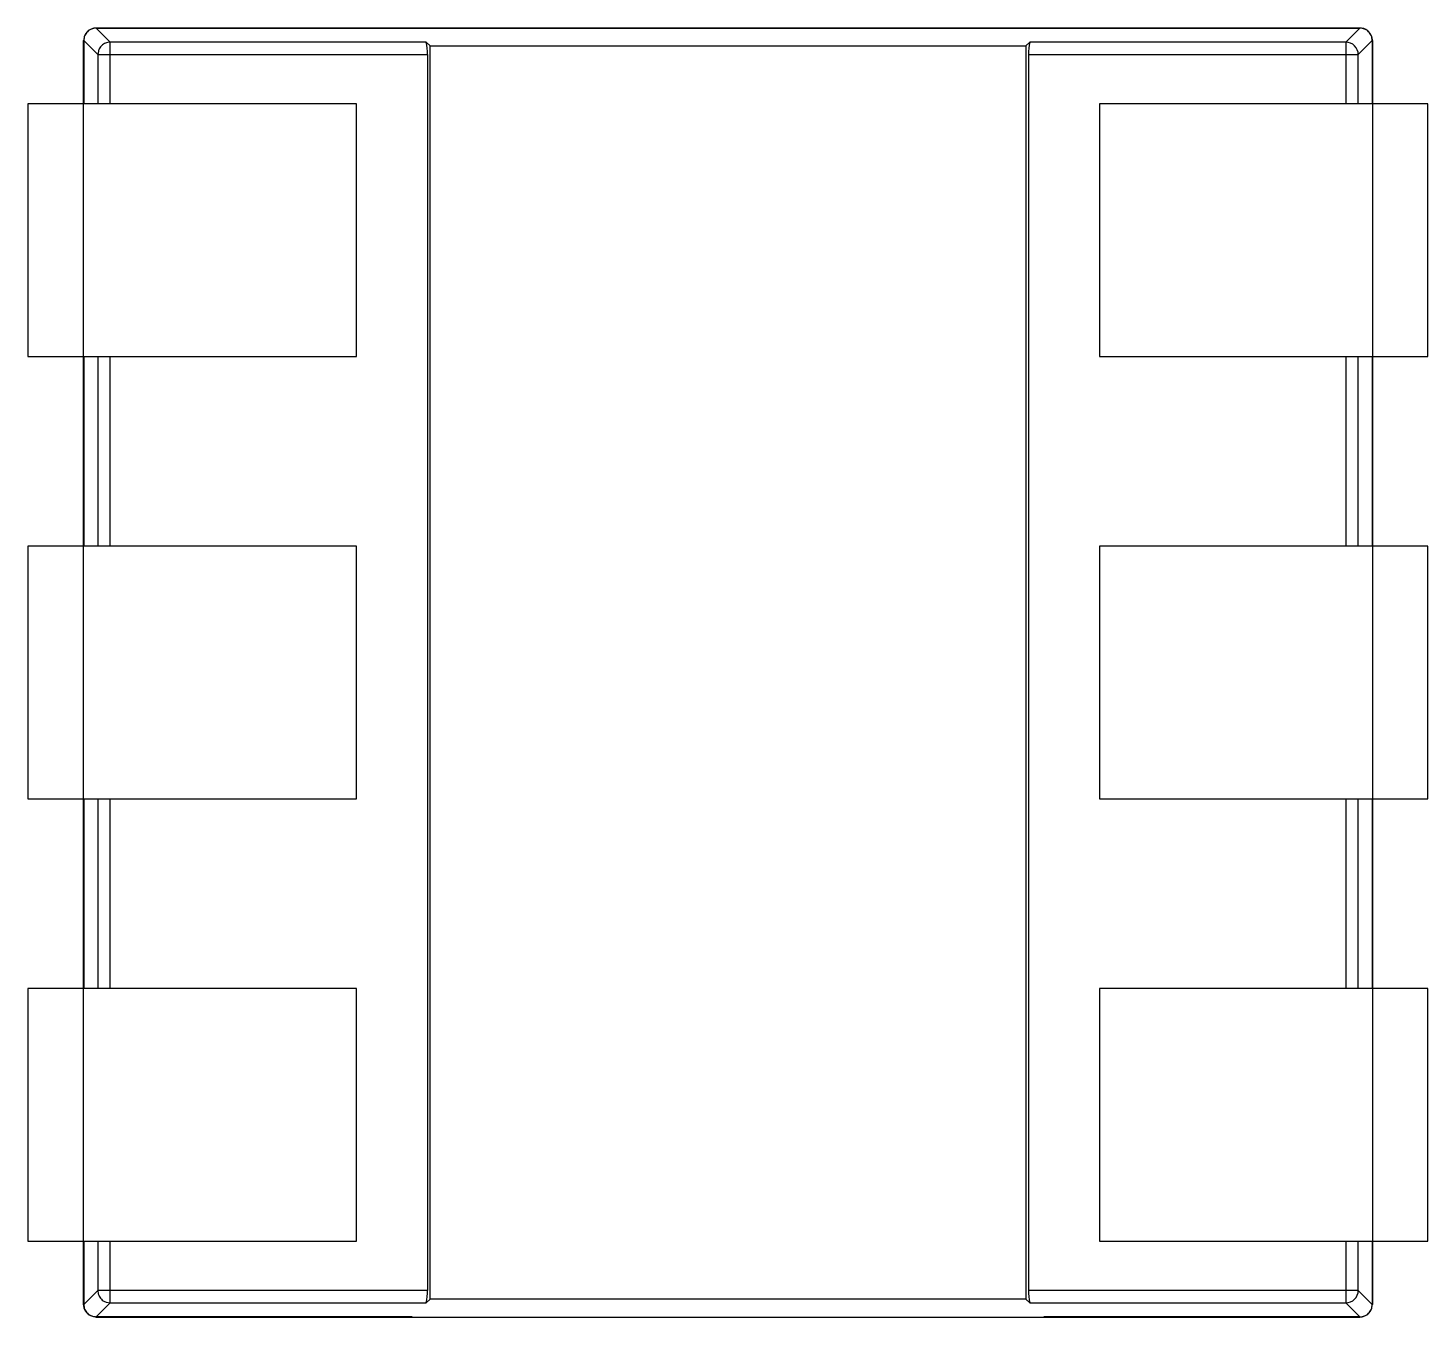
# Model space of a CAD drawing. Header units: millimetres. Extents: x -2.77 to 2.77, y -2.55 to 2.55.
import ezdxf

# ---------------------------------------------------------------- set-up
doc = ezdxf.new("R2010")
doc.units = ezdxf.units.MM

msp = doc.modelspace()

# ---------------------------------------------------------------- linework, layer by layer
at = {"color": 7, "linetype": 'Continuous', "lineweight": 25}
for p, q in [((-2.5001, 2.55), (-2.5001, 2.5498)), ((2.4999, 2.55), (-2.5001, 2.55)), ((-2.4446, 2.4943), (-2.5001, 2.5498)), ((-2.5001, 2.5498), (-1.2498, 2.5498)), ((-1.2498, 2.5498), (-1.2501, 2.55)), ((-1.2501, 2.55), (1.2499, 2.55)), ((1.2499, 2.55), (1.2496, 2.5498)), ((1.2496, 2.5498), (2.4999, 2.5498)), ((2.4999, 2.5498), (2.4445, 2.4943)), ((2.4999, 2.5498), (2.4999, 2.55)), ((-2.5501, -2.5), (-2.5501, 2.5)), ((-2.5501, 2.5), (-2.5498, 2.5)), ((-2.5498, 2.5), (-2.4944, 2.4446)), ((-2.5498, 2.5), (-2.5498, 2.25)), ((-1.1944, 2.4943), (-2.4446, 2.4943)), ((-2.4446, 2.25), (-2.4446, 2.4943)), ((-1.1791, 2.4791), (-1.1944, 2.4943)), ((1.179, 2.4791), (1.1942, 2.4943)), ((2.4445, 2.4943), (1.1942, 2.4943)), ((2.4445, 2.4943), (2.4445, 2.25)), ((2.4942, 2.4446), (2.5496, 2.5)), ((2.5499, 2.5), (2.5496, 2.5)), ((2.5496, 2.5), (2.5496, 2.25)), ((2.5499, 2.5), (2.5499, -2.5)), ((-2.4914, 2.4587), (-2.4944, 2.4446)), ((-2.4944, 2.4446), (-1.1897, 2.4446)), ((-2.4944, 2.4446), (-2.4944, 2.25)), ((-1.1897, 2.4446), (-1.1897, -2.4445)), ((-1.1791, -2.479), (-1.1791, 2.4791)), ((-1.1791, 2.4791), (1.179, 2.4791)), ((1.179, 2.4791), (1.179, -2.479)), ((1.1895, 2.4446), (1.1895, -2.4445)), ((1.1895, 2.4446), (2.4942, 2.4446)), ((2.4942, 2.25), (2.4942, 2.4446)), ((-1.4701, 2.25), (-2.7701, 2.25)), ((-2.7701, 2.25), (-2.7701, 1.25)), ((-1.4701, 1.25), (-1.4701, 2.25)), ((1.4699, 2.25), (1.4699, 1.25)), ((2.7699, 2.25), (1.4699, 2.25)), ((2.7699, 1.25), (2.7699, 2.25)), ((-2.7701, 1.25), (-1.4701, 1.25)), ((-2.5498, 1.25), (-2.5498, 0.5)), ((-2.4944, 1.25), (-2.4944, 0.5)), ((-2.4446, 0.5), (-2.4446, 1.25)), ((1.4699, 1.25), (2.7699, 1.25)), ((2.4445, 1.25), (2.4445, 0.5)), ((2.4942, 0.5), (2.4942, 1.25)), ((2.5496, 1.25), (2.5496, 0.5)), ((-1.4701, 0.5), (-2.7701, 0.5)), ((-2.7701, 0.5), (-2.7701, -0.5)), ((-1.4701, -0.5), (-1.4701, 0.5)), ((2.7699, 0.5), (1.4699, 0.5)), ((1.4699, 0.5), (1.4699, -0.5)), ((2.7699, -0.5), (2.7699, 0.5)), ((-2.7701, -0.5), (-1.4701, -0.5)), ((-2.5498, -0.5), (-2.5498, -1.25)), ((-2.4944, -0.5), (-2.4944, -1.25)), ((-2.4446, -1.25), (-2.4446, -0.5)), ((1.4699, -0.5), (2.7699, -0.5)), ((2.4445, -0.5), (2.4445, -1.25)), ((2.4942, -1.25), (2.4942, -0.5)), ((2.5496, -0.5), (2.5496, -1.25)), ((-1.4701, -1.25), (-2.7701, -1.25)), ((-2.7701, -1.25), (-2.7701, -2.25)), ((-1.4701, -2.25), (-1.4701, -1.25)), ((2.7699, -1.25), (1.4699, -1.25)), ((1.4699, -1.25), (1.4699, -2.25)), ((2.7699, -2.25), (2.7699, -1.25)), ((-2.7701, -2.25), (-1.4701, -2.25)), ((-2.5498, -2.25), (-2.5498, -2.5)), ((-2.4944, -2.25), (-2.4944, -2.4445)), ((-2.4446, -2.4942), (-2.4446, -2.25)), ((1.4699, -2.25), (2.7699, -2.25)), ((2.4445, -2.25), (2.4445, -2.4942)), ((2.4942, -2.4445), (2.4942, -2.25)), ((2.5496, -2.25), (2.5496, -2.5)), ((-2.4944, -2.4445), (-2.5498, -2.5)), ((-2.4588, -2.4913), (-2.4446, -2.4942)), ((-1.1897, -2.4445), (-2.4446, -2.4445)), ((-1.1944, -2.4942), (-1.1791, -2.479)), ((1.179, -2.479), (-1.1791, -2.479)), ((1.1942, -2.4942), (1.179, -2.479)), ((2.4942, -2.4445), (1.1895, -2.4445)), ((2.5496, -2.5), (2.4942, -2.4445)), ((-2.5501, -2.5), (-2.5498, -2.5)), ((-2.4446, -2.4942), (-2.5001, -2.5497)), ((-2.4446, -2.4942), (-1.1944, -2.4942)), ((1.1942, -2.4942), (2.4445, -2.4942)), ((2.4999, -2.5497), (2.4445, -2.4942)), ((2.5499, -2.5), (2.5496, -2.5)), ((-1.2498, -2.5497), (-2.5001, -2.5497)), ((-2.5001, -2.5497), (-2.5001, -2.55)), ((-2.5001, -2.55), (2.4999, -2.55)), ((-1.2498, -2.5497), (-1.2501, -2.55)), ((2.4999, -2.5497), (1.2496, -2.5497)), ((1.2496, -2.5497), (1.2499, -2.5499)), ((2.4999, -2.55), (2.4999, -2.5497))]:
    msp.add_line(p, q, dxfattribs=at)
for centre, radius, start, end in [((-1.3423, 2.4552), 0.153, 356.0117, 14.8006), ((1.3421, 2.4552), 0.153, 165.1994, 183.9883), ((2.4438, 2.4439), 0.0504, 0.7299, 89.2701), ((-1.3423, -2.4551), 0.153, 345.1994, 3.9883), ((1.3421, -2.4551), 0.153, 176.0117, 194.8006), ((2.4438, -2.4439), 0.0504, 270.7299, 359.2701)]:
    msp.add_arc(centre, radius, start, end, dxfattribs=at)
for points in [[(-2.5001, 2.5498), (-2.5066, 2.549), (-2.5195, 2.5473), (-2.5359, 2.5358), (-2.5474, 2.5195), (-2.549, 2.5065), (-2.5498, 2.5)], [(-2.5001, 2.55), (-2.5046, 2.5497), (-2.5137, 2.5491), (-2.5218, 2.545), (-2.5259, 2.5429)], [(2.5428, 2.5258), (2.5403, 2.5293), (2.5353, 2.5363), (2.5248, 2.544), (2.5128, 2.5491), (2.5042, 2.5497), (2.4999, 2.55)], [(2.5496, 2.5), (2.5488, 2.5065), (2.5472, 2.5195), (2.5357, 2.5358), (2.5193, 2.5473), (2.5064, 2.549), (2.4999, 2.5498)], [(-2.5259, 2.5429), (-2.5294, 2.5404), (-2.5364, 2.5354), (-2.544, 2.5249), (-2.5491, 2.5129), (-2.5498, 2.5043), (-2.5501, 2.5)], [(2.5499, 2.5), (2.5496, 2.5046), (2.549, 2.5136), (2.5448, 2.5217), (2.5428, 2.5258)], [(-2.4446, -2.4445), (-2.4508, -2.4445), (-2.463, -2.4445), (-2.4788, -2.4445), (-2.4905, -2.4445), (-2.4931, -2.4445), (-2.4944, -2.4445)], [(-2.5259, -2.5428), (-2.5294, -2.5403), (-2.5364, -2.5354), (-2.544, -2.5248), (-2.5491, -2.5128), (-2.5498, -2.5043), (-2.5501, -2.5)], [(-2.5498, -2.5), (-2.549, -2.5064), (-2.5474, -2.5194), (-2.5359, -2.5357), (-2.5195, -2.5473), (-2.5066, -2.5489), (-2.5001, -2.5497)], [(-2.5001, -2.55), (-2.5046, -2.5496), (-2.5137, -2.549), (-2.5218, -2.5449), (-2.5259, -2.5428)], [(2.4999, -2.5497), (2.5064, -2.5489), (2.5193, -2.5473), (2.5357, -2.5357), (2.5472, -2.5194), (2.5488, -2.5064), (2.5496, -2.5)], [(2.4999, -2.55), (2.5044, -2.5496), (2.5135, -2.549), (2.5216, -2.5449), (2.5257, -2.5428)], [(2.5257, -2.5428), (2.5292, -2.5403), (2.5362, -2.5354), (2.5439, -2.5248), (2.549, -2.5128), (2.5496, -2.5043), (2.5499, -2.5)]]:
    msp.add_open_spline(points, degree=3, dxfattribs=at)
for points in [[(-2.4446, 2.4943), (-2.4511, 2.4935), (-2.4641, 2.4919), (-2.4801, 2.4803), (-2.4898, 2.4683), (-2.4911, 2.4603), (-2.4914, 2.4587)], [(-2.4944, -2.4445), (-2.4936, -2.451), (-2.492, -2.464), (-2.4803, -2.48), (-2.4684, -2.4896), (-2.4604, -2.491), (-2.4588, -2.4913)]]:
    msp.add_open_spline(points, degree=3, knots=[0, 0, 0, 0, 0.307477, 0.614953, 0.92243, 1, 1, 1, 1], dxfattribs=at)

doc.saveas('drawing.dxf')
